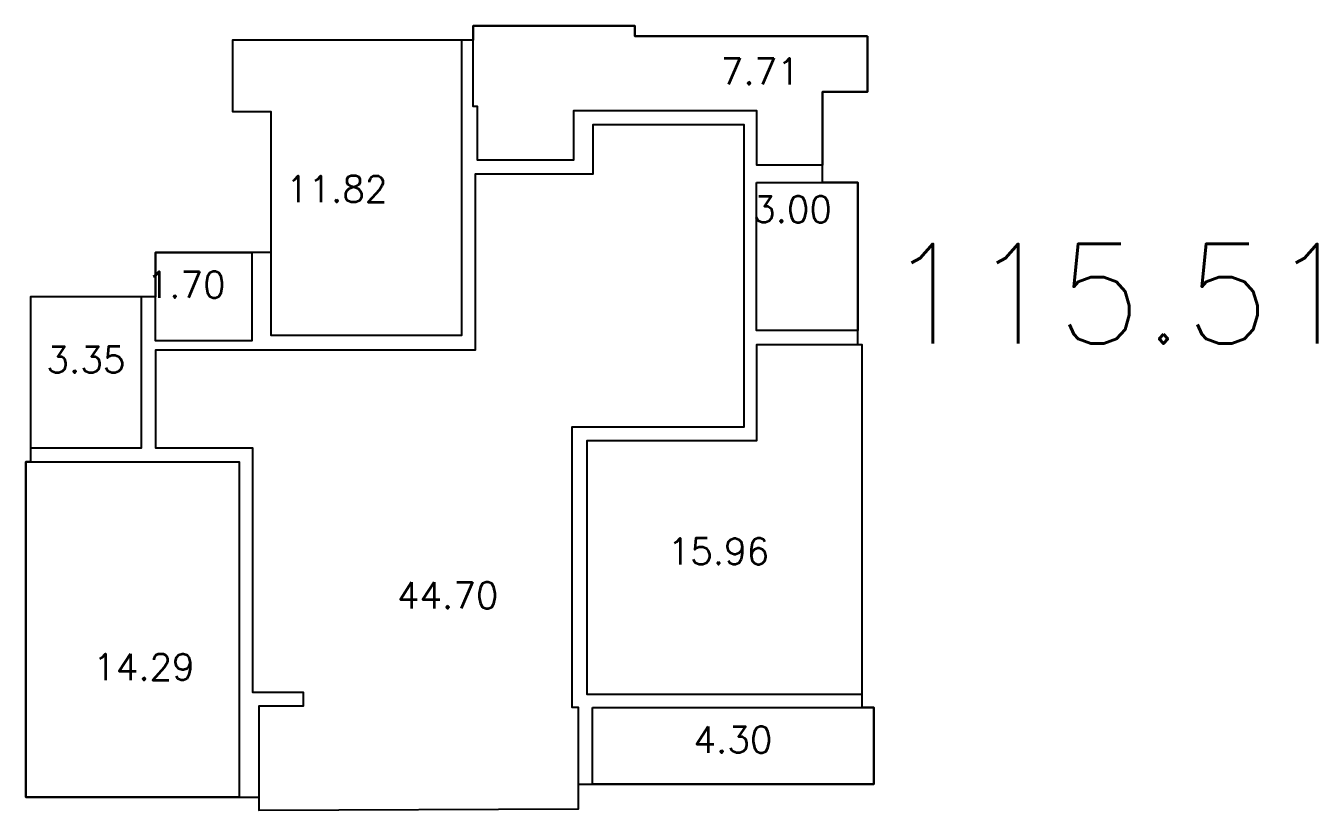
# Model space of a CAD drawing. Header units: inches. Extents: x 15866 to 103813, y -56635 to -28561.
# Drawn here: x 19839 to 38097, y -56635 to -45543 of the extents above; entities that cross this region are included whole.
import ezdxf
from ezdxf.enums import TextEntityAlignment as Align

# ---------------------------------------------------------------- set-up
doc = ezdxf.new("R2010")
doc.units = ezdxf.units.IN
doc.header["$LTSCALE"] = 50
doc.header["$MEASUREMENT"] = 0
doc.layers.add('06-FUR', color=6, linetype='Continuous')
doc.layers.add('CEIL-LIGHT', color=7, linetype='Continuous')
doc.styles.get("Standard").update_dxf_attribs({"font": 'txt.shx', "bigfont": 'whgtxt.shx'})

msp = doc.modelspace()

# ---------------------------------------------------------------- linework, layer by layer
at = {"layer": '06-FUR'}
for points in [[(31739, -45687.5), (31739, -46477.5), (31104, -46477.5), (31104, -47513.6), (30174, -47513.6), (30174, -46742.5), (27581, -46742.5), (27581, -47442.5), (26224, -47442.5), (26224, -46682.5), (26164, -46682.5), (26164, -45542.5), (28449, -45542.5), (28449, -45687.5), (31739, -45687.5)], [(22759, -45744.2), (22759, -46754.2), (23304, -46754.2), (23304, -49919.2), (26004, -49919.2), (26004, -45744.2), (22759, -45744.2)], [(27652, -56617), (27652, -55184.5), (27562, -55184.5), (27562, -51212.5), (29996, -51212.5), (29996, -46942.5), (27856, -46942.5), (27856, -47642.5), (26194, -47642.5), (26194, -50127.5), (21674, -50127.5), (21674, -51509.5), (23044, -51509.5), (23044, -54964.5), (23762, -54964.5), (23762, -55164.5), (23132, -55164.5), (23132, -56634.5), (27652, -56617)], [(31664, -50052.5), (30172, -50052.5), (30172, -51412.5), (27772, -51412.5), (27772, -54992.5), (31664, -54992.5), (31664, -50052.5)]]:
    msp.add_lwpolyline(points, dxfattribs=at)
for points in [[(30172, -47757.5), (31604, -47757.5), (31604, -49852.5), (30172, -49852.5)], [(21674, -48747.5), (23034, -48747.5), (23034, -49997.5), (21674, -49997.5)], [(19904, -51509.5), (21474, -51509.5), (21474, -49374.5), (19904, -49374.5)], [(19839, -51709.5), (22854, -51709.5), (22854, -56449.5), (19839, -56449.5)], [(27852, -55184.5), (31830, -55184.5), (31830, -56264.5), (27852, -56264.5)]]:
    msp.add_lwpolyline(points, close=True, dxfattribs=at)
at = {"layer": 'CEIL-LIGHT'}
msp.add_lwpolyline([(31739, -45687.5), (28449, -45687.5), (28449, -45542.5), (26164, -45542.5), (26164, -45744.2), (22759, -45744.2), (22759, -46754.2), (23304, -46754.2), (23304, -48747.5), (21674, -48747.5), (21674, -49374.5), (19904, -49374.5), (19904, -51709.5), (19839, -51709.5), (19839, -56449.5), (23132, -56449.5), (23132.7, -56634.5), (27652, -56617), (27652, -56264.5), (31830, -56264.5), (31830, -55184.5), (31664, -55184.5), (31664, -50052.5), (31604, -50052.5), (31604, -47757.5), (31104, -47757.5), (31104, -46477.5), (31739, -46477.5), (31739, -45687.5)], dxfattribs=at)

# ---------------------------------------------------------------- texts
at = {"layer": '06-FUR'}
for s, p in [('7.71', (30779.5, -46371.3)), ('11.82', (24951, -48036.8)), ('3.00', (31237.3, -48322.5)), ('1.70', (22663.1, -49390.3)), ('3.35', (21246.9, -50450)), ('15.96', (30349.5, -53160.6)), ('44.70', (26521.3, -53781.2)), ('14.29', (22225.7, -54793.7)), ('4.30', (30395.7, -55823.9))]:
    msp.add_text(s, height=371.97, dxfattribs=at).set_placement(p, align=Align.RIGHT)
at = {"layer": 'CEIL-LIGHT'}
msp.add_text('115.51', height=1408.62, dxfattribs=at).set_placement((38640.5, -50036.4), align=Align.RIGHT)

doc.saveas('drawing.dxf')
